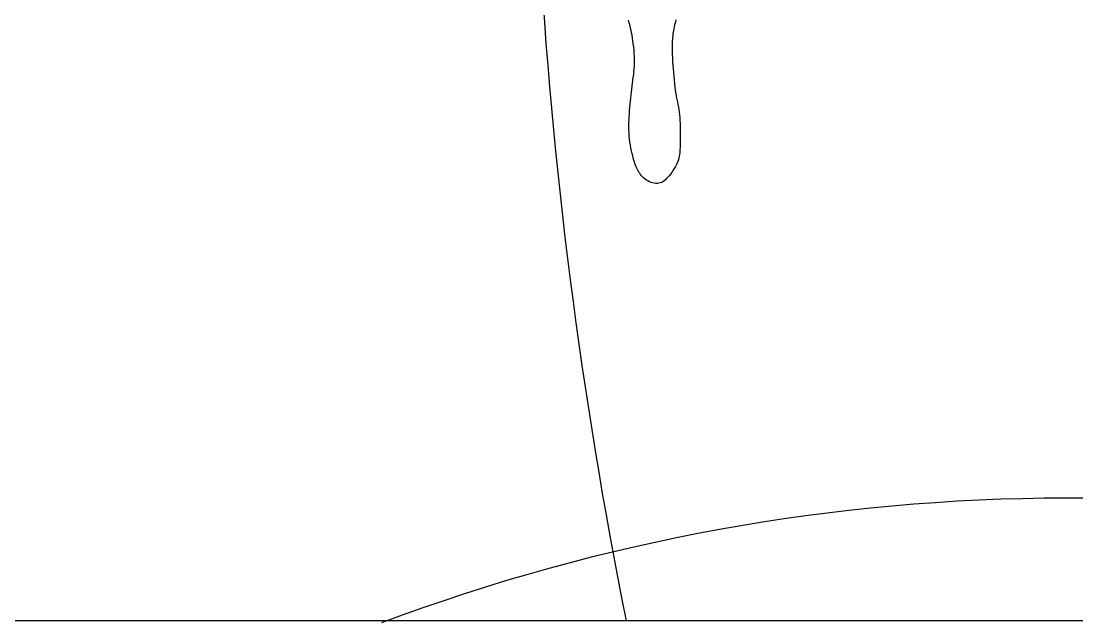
# Model space of a CAD drawing. Header units: millimetres. Extents: x -37 to 8970, y -2 to 4773.
# Drawn here: x 8428.3 to 8639.9, y 233.2 to 353.8 of the extents above; entities that cross this region are included whole.
import ezdxf

# ---------------------------------------------------------------- set-up
doc = ezdxf.new("R2010")
doc.units = ezdxf.units.MM

msp = doc.modelspace()

# ---------------------------------------------------------------- linework, layer by layer
at = {"color": 18, "true_color": 0x000000}
for p, q in [((8550.07, 353.79), (8549.99, 354.02)), ((8550.16, 353.51), (8550.07, 353.79)), ((8550.25, 353.19), (8550.16, 353.51)), ((8559.35, 353.45), (8559.26, 353.09)), ((8559.43, 353.78), (8559.35, 353.45)), ((8559.51, 354.1), (8559.43, 353.78)), ((8550.34, 352.83), (8550.25, 353.19)), ((8550.44, 352.43), (8550.34, 352.83)), ((8550.54, 351.99), (8550.44, 352.43)), ((8550.63, 351.51), (8550.54, 351.99)), ((8550.72, 351), (8550.63, 351.51)), ((8558.93, 351.36), (8558.87, 350.86)), ((8559.01, 351.84), (8558.93, 351.36)), ((8559.09, 352.28), (8559.01, 351.84)), ((8559.17, 352.7), (8559.09, 352.28)), ((8559.26, 353.09), (8559.17, 352.7)), ((8550.82, 350.45), (8550.72, 351)), ((8550.9, 349.88), (8550.82, 350.45)), ((8550.98, 349.28), (8550.9, 349.88)), ((8551.06, 348.66), (8550.98, 349.28)), ((8558.79, 349.75), (8558.77, 349.15)), ((8558.82, 350.32), (8558.79, 349.75)), ((8558.87, 350.86), (8558.82, 350.32)), ((8551.12, 348.03), (8551.06, 348.66)), ((8551.17, 347.39), (8551.12, 348.03)), ((8551.2, 346.75), (8551.17, 347.39)), ((8558.77, 349.15), (8558.76, 348.51)), ((8558.76, 348.51), (8558.77, 347.86)), ((8558.77, 347.86), (8558.79, 347.18)), ((8558.79, 347.18), (8558.81, 346.48)), ((8551.22, 346.12), (8551.2, 346.75)), ((8551.2, 344.88), (8551.22, 345.49)), ((8551.22, 345.49), (8551.22, 346.12)), ((8558.81, 346.48), (8558.85, 345.76)), ((8558.85, 345.76), (8558.89, 345.03)), ((8558.89, 345.03), (8558.94, 344.28)), ((8550.98, 342.54), (8551.05, 343.11)), ((8551.05, 343.11), (8551.11, 343.69)), ((8551.11, 343.69), (8551.17, 344.28)), ((8551.17, 344.28), (8551.2, 344.88)), ((8558.94, 344.28), (8559, 343.53)), ((8559, 343.53), (8559.07, 342.79)), ((8550.66, 340.23), (8550.74, 340.81)), ((8550.74, 340.81), (8550.82, 341.39)), ((8550.82, 341.39), (8550.9, 341.96)), ((8550.9, 341.96), (8550.98, 342.54)), ((8559.07, 342.79), (8559.14, 342.05)), ((8559.14, 342.05), (8559.21, 341.33)), ((8559.21, 341.33), (8559.3, 340.63)), ((8550.46, 338.43), (8550.52, 339.04)), ((8550.52, 339.04), (8550.59, 339.63)), ((8550.59, 339.63), (8550.66, 340.23)), ((8559.3, 340.63), (8559.39, 339.96)), ((8559.39, 339.96), (8559.48, 339.33)), ((8559.48, 339.33), (8559.59, 338.73)), ((8559.59, 338.73), (8559.69, 338.17)), ((8550.24, 335.95), (8550.29, 336.58)), ((8550.29, 336.58), (8550.34, 337.2)), ((8550.34, 337.2), (8550.39, 337.82)), ((8550.39, 337.82), (8550.46, 338.43)), ((8559.69, 338.17), (8559.8, 337.64)), ((8559.8, 337.64), (8559.9, 337.13)), ((8559.9, 337.13), (8560, 336.62)), ((8560, 336.62), (8560.09, 336.12)), ((8550.12, 334.03), (8550.15, 334.67)), ((8550.15, 334.67), (8550.19, 335.31)), ((8550.19, 335.31), (8550.24, 335.95)), ((8560.09, 336.12), (8560.17, 335.61)), ((8560.17, 335.61), (8560.24, 335.08)), ((8560.24, 335.08), (8560.29, 334.53)), ((8560.29, 334.53), (8560.32, 333.95)), ((8550.1, 333.38), (8550.12, 334.03)), ((8550.1, 332.74), (8550.1, 333.38)), ((8550.1, 332.09), (8550.1, 332.74)), ((8560.32, 333.95), (8560.35, 333.37)), ((8560.35, 333.37), (8560.36, 332.77)), ((8560.36, 332.77), (8560.37, 332.16)), ((8550.13, 331.45), (8550.1, 332.09)), ((8550.17, 330.82), (8550.13, 331.45)), ((8550.23, 330.2), (8550.17, 330.82)), ((8550.31, 329.59), (8550.23, 330.2)), ((8560.37, 332.16), (8560.37, 331.55)), ((8560.37, 331.55), (8560.37, 330.95)), ((8560.37, 330.95), (8560.37, 330.35)), ((8560.37, 330.35), (8560.37, 329.76)), ((8550.41, 328.99), (8550.31, 329.59)), ((8550.51, 328.42), (8550.41, 328.99)), ((8550.63, 327.87), (8550.51, 328.42)), ((8560.33, 328.06), (8560.29, 327.53)), ((8560.35, 328.61), (8560.33, 328.06)), ((8560.36, 329.18), (8560.35, 328.61)), ((8560.37, 329.76), (8560.36, 329.18)), ((8550.74, 327.34), (8550.63, 327.87)), ((8550.86, 326.86), (8550.74, 327.34)), ((8550.98, 326.41), (8550.86, 326.86)), ((8551.1, 326), (8550.98, 326.41)), ((8551.21, 325.62), (8551.1, 326)), ((8560, 326.02), (8559.84, 325.55)), ((8560.13, 326.5), (8560, 326.02)), ((8560.22, 327.01), (8560.13, 326.5)), ((8560.29, 327.53), (8560.22, 327.01)), ((8551.31, 325.28), (8551.21, 325.62)), ((8551.43, 324.97), (8551.31, 325.28)), ((8551.54, 324.67), (8551.43, 324.97)), ((8551.66, 324.39), (8551.54, 324.67)), ((8551.79, 324.13), (8551.66, 324.39)), ((8551.93, 323.86), (8551.79, 324.13)), ((8552.09, 323.6), (8551.93, 323.86)), ((8558.93, 323.88), (8558.67, 323.52)), ((8559.19, 324.27), (8558.93, 323.88)), ((8559.43, 324.68), (8559.19, 324.27)), ((8559.65, 325.1), (8559.43, 324.68)), ((8559.84, 325.55), (8559.65, 325.1)), ((8552.25, 323.34), (8552.09, 323.6)), ((8552.44, 323.09), (8552.25, 323.34)), ((8552.64, 322.84), (8552.44, 323.09)), ((8552.85, 322.6), (8552.64, 322.84)), ((8553.08, 322.38), (8552.85, 322.6)), ((8553.34, 322.17), (8553.08, 322.38)), ((8553.61, 321.97), (8553.34, 322.17)), ((8553.9, 321.8), (8553.61, 321.97)), ((8554.21, 321.65), (8553.9, 321.8)), ((8554.53, 321.52), (8554.21, 321.65)), ((8556.92, 321.66), (8556.66, 321.52)), ((8557.16, 321.84), (8556.92, 321.66)), ((8557.41, 322.05), (8557.16, 321.84)), ((8557.65, 322.29), (8557.41, 322.05)), ((8557.89, 322.56), (8557.65, 322.29)), ((8558.15, 322.86), (8557.89, 322.56)), ((8558.41, 323.18), (8558.15, 322.86)), ((8558.67, 323.52), (8558.41, 323.18)), ((8554.85, 321.42), (8554.53, 321.52)), ((8555.18, 321.35), (8554.85, 321.42)), ((8555.5, 321.31), (8555.18, 321.35)), ((8555.81, 321.3), (8555.5, 321.31)), ((8556.11, 321.34), (8555.81, 321.3)), ((8556.39, 321.41), (8556.11, 321.34)), ((8556.66, 321.52), (8556.39, 321.41)), ((8774.97, 233.65), (7438.64, 233.65))]:
    msp.add_line(p, q, dxfattribs=at)
for centre, major_axis, start_param, end_param in [((9502.15, 424.89), (-687.04, 687.04), 0.841002, 0.98352), ((8638.29, -133.98), (277.34, 277.34), 0.429451, 1.144408)]:
    msp.add_ellipse(centre, major_axis=major_axis, ratio=1, start_param=start_param, end_param=end_param, dxfattribs=at)

doc.saveas('drawing.dxf')
